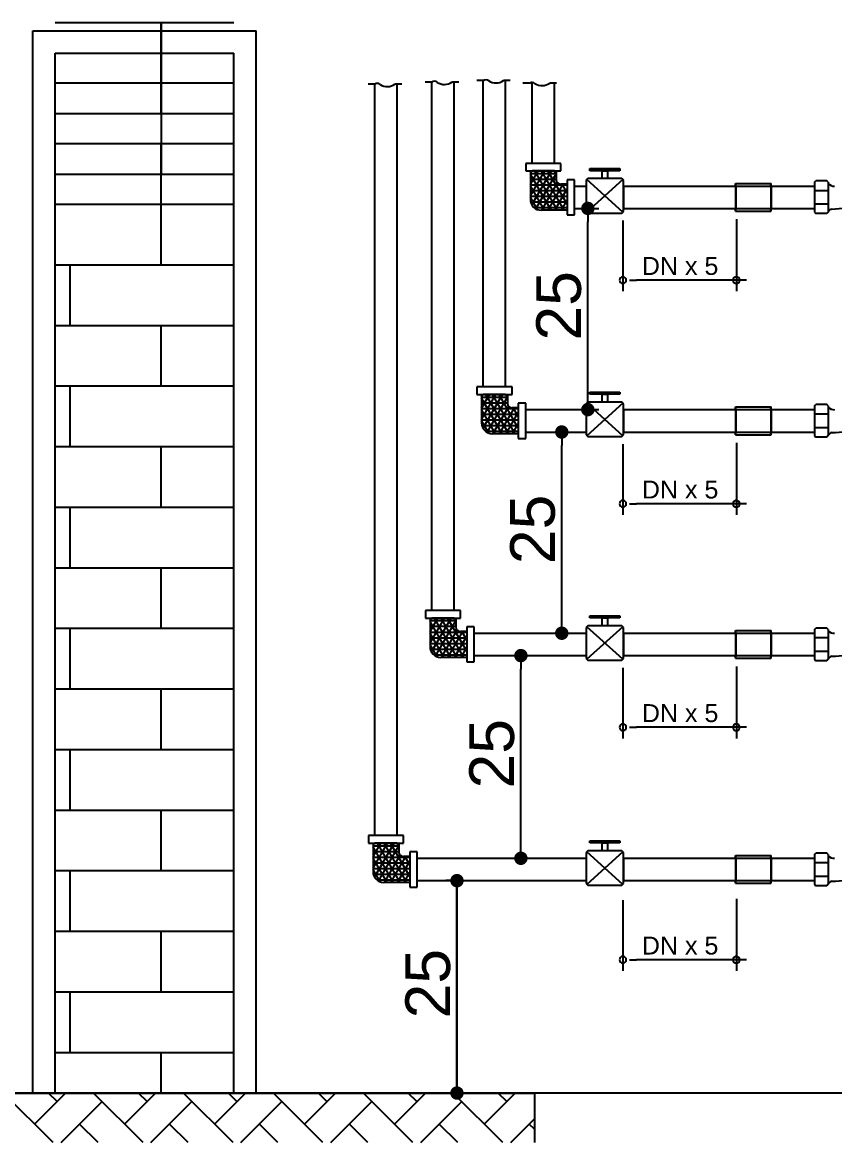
# Model space of a CAD drawing. Header units: centimetres. Extents: x 14449 to 53524, y -19051 to -10746.
# Drawn here: x 24146 to 24528, y -17726 to -17198 of the extents above; entities that cross this region are included whole.
import ezdxf

# ---------------------------------------------------------------- set-up
doc = ezdxf.new("R2010")
doc.units = ezdxf.units.CM
doc.linetypes.add('DUZ', pattern=[0])
doc.layers.add('saski kaseler', color=3, linetype='DUZ', lineweight=25)
doc.styles.get("Standard").update_dxf_attribs({"font": 'arial.ttf'})

msp = doc.modelspace()

# ---------------------------------------------------------------- linework, layer by layer
for p, q in [((24150.44, -17702.39), (24150.44, -17202.25)), ((24150.44, -17202.25), (24255.7, -17202.25)), ((24160.96, -17198.35), (24245.17, -17198.35)), ((24210.87, -17226.87), (24210.87, -17198.35)), ((24210.87, -17198.35), (24210.87, -17269.82)), ((24255.7, -17702.39), (24255.7, -17202.25)), ((24160.96, -17702.39), (24160.96, -17212.77)), ((24160.96, -17212.77), (24245.17, -17212.77)), ((24160.96, -17212.78), (24245.17, -17212.78)), ((24210.87, -17241.3), (24210.87, -17212.78)), ((24245.17, -17702.39), (24245.17, -17212.77)), ((24160.96, -17226.87), (24245.17, -17226.87)), ((24311.52, -17581.2), (24311.52, -17227.5)), ((24322.05, -17581.2), (24322.05, -17227.4)), ((24338.37, -17475.25), (24338.37, -17226.53)), ((24348.9, -17475.25), (24348.9, -17226.43)), ((24362.61, -17369.99), (24362.61, -17225.82)), ((24373.13, -17369.99), (24373.13, -17225.72)), ((24385.61, -17264.72), (24385.61, -17226.61)), ((24396.14, -17264.72), (24396.14, -17226.96)), ((24160.96, -17241.3), (24245.17, -17241.3)), ((24160.96, -17255.39), (24245.17, -17255.39)), ((24210.87, -17283.92), (24210.87, -17255.39)), ((24399.14, -17264.72), (24382.61, -17264.72)), ((24382.61, -17264.72), (24382.61, -17268.23)), ((24399.14, -17268.23), (24399.14, -17264.72)), ((24160.96, -17269.82), (24245.17, -17269.82)), ((24382.61, -17268.23), (24399.14, -17268.23)), ((24384.77, -17268.23), (24384.77, -17281.7)), ((24384.77, -17269.32), (24385.4, -17268.23)), ((24384.77, -17274.66), (24388.49, -17268.23)), ((24384.77, -17280.01), (24391.57, -17268.23)), ((24396.98, -17269.62), (24384.77, -17269.62)), ((24394.48, -17286.76), (24384.77, -17269.93)), ((24385.43, -17284.21), (24394.66, -17268.23)), ((24396.14, -17268.23), (24385.61, -17268.23)), ((24397.57, -17286.76), (24386.87, -17268.23)), ((24387.4, -17286.14), (24396.98, -17269.56)), ((24400.66, -17286.76), (24389.96, -17268.23)), ((24402.08, -17283.88), (24393.05, -17268.23)), ((24396.98, -17269.69), (24396.13, -17268.23)), ((24396.98, -17268.23), (24396.98, -17272.44)), ((24412.81, -17268.17), (24412.81, -17267.18)), ((24412.81, -17267.18), (24426.84, -17267.18)), ((24426.84, -17268.17), (24412.81, -17268.17)), ((24418.6, -17271.89), (24418.6, -17268.17)), ((24418.6, -17268.17), (24421.05, -17268.17)), ((24421.05, -17268.17), (24421.05, -17271.89)), ((24426.84, -17267.18), (24426.84, -17268.17)), ((24396.98, -17272.3), (24384.77, -17272.3)), ((24402.08, -17274.97), (24384.77, -17274.97)), ((24391.4, -17286.76), (24384.77, -17275.28)), ((24390.14, -17286.76), (24397.56, -17273.89)), ((24393.22, -17286.76), (24400.27, -17274.55)), ((24402.08, -17274.55), (24399.08, -17274.55)), ((24402.08, -17278.54), (24399.78, -17274.55)), ((24405.59, -17272.39), (24402.08, -17272.39)), ((24402.08, -17272.39), (24402.08, -17288.92)), ((24405.59, -17288.92), (24405.59, -17272.39)), ((24405.59, -17275.39), (24410.98, -17275.39)), ((24411.82, -17271.89), (24410.98, -17272.73)), ((24410.98, -17272.73), (24410.98, -17287.24)), ((24428.25, -17287.66), (24411.4, -17272.31)), ((24428.25, -17272.31), (24411.4, -17287.66)), ((24427.83, -17271.89), (24411.82, -17271.89)), ((24421.05, -17271.89), (24418.6, -17271.89)), ((24428.68, -17272.73), (24427.83, -17271.89)), ((24428.68, -17287.24), (24428.68, -17272.73)), ((24428.68, -17275.39), (24428.68, -17285.91)), ((24428.68, -17275.39), (24481.31, -17275.39)), ((24481.31, -17274.13), (24498.15, -17274.13)), ((24481.31, -17275.39), (24481.31, -17274.13)), ((24481.31, -17275.39), (24481.31, -17285.91)), ((24481.31, -17275.39), (24498.15, -17275.39)), ((24481.51, -17275.39), (24481.51, -17274.13)), ((24481.51, -17275.39), (24481.51, -17285.91)), ((24492.43, -17275.39), (24518.53, -17275.39)), ((24497.97, -17275.39), (24497.97, -17274.13)), ((24497.97, -17275.39), (24497.97, -17285.91)), ((24498.15, -17275.39), (24498.15, -17274.13)), ((24498.15, -17275.39), (24498.15, -17285.91)), ((24518.53, -17273.63), (24519.23, -17272.93)), ((24518.53, -17273.63), (24518.53, -17287.64)), ((24524.32, -17272.93), (24519.23, -17272.93)), ((24525.02, -17273.63), (24524.32, -17272.93)), ((24525.02, -17273.63), (24525.02, -17287.64)), ((24402.08, -17277.65), (24384.77, -17277.65)), ((24402.08, -17280.32), (24384.77, -17280.32)), ((24388.14, -17286.47), (24384.77, -17280.63)), ((24396.31, -17286.76), (24402.08, -17276.75)), ((24525.02, -17277.57), (24518.53, -17277.57)), ((24160.96, -17283.92), (24245.17, -17283.92)), ((24210.87, -17312.44), (24210.87, -17283.92)), ((24402.08, -17282.99), (24384.94, -17282.99)), ((24402.08, -17285.67), (24386.69, -17285.67)), ((24402.08, -17286.76), (24389.82, -17286.76)), ((24399.4, -17286.76), (24402.08, -17282.1)), ((24405.59, -17285.91), (24410.98, -17285.91)), ((24428.68, -17285.91), (24481.31, -17285.91)), ((24481.31, -17285.91), (24498.15, -17285.91)), ((24481.31, -17287.18), (24481.31, -17285.91)), ((24481.51, -17287.18), (24481.51, -17285.91)), ((24492.43, -17285.91), (24518.53, -17285.91)), ((24497.97, -17287.18), (24497.97, -17285.91)), ((24498.15, -17287.18), (24498.15, -17285.91)), ((24525.02, -17283.98), (24518.53, -17283.98)), ((24402.08, -17288.92), (24405.59, -17288.92)), ((24410.98, -17287.24), (24411.82, -17288.08)), ((24411.82, -17288.08), (24427.83, -17288.08)), ((24427.83, -17288.08), (24428.68, -17287.24)), ((24481.31, -17287.18), (24498.15, -17287.18)), ((24518.53, -17287.64), (24519.23, -17288.33)), ((24524.32, -17288.33), (24519.23, -17288.33)), ((24525.02, -17287.64), (24524.32, -17288.33)), ((24160.96, -17312.44), (24245.17, -17312.44)), ((24168.09, -17340.96), (24168.09, -17312.44)), ((24160.96, -17340.96), (24245.17, -17340.96)), ((24210.87, -17369.48), (24210.87, -17340.96)), ((24160.96, -17369.48), (24245.17, -17369.48)), ((24168.09, -17398.01), (24168.09, -17369.48)), ((24376.13, -17369.99), (24359.6, -17369.99)), ((24359.6, -17369.99), (24359.6, -17373.49)), ((24376.13, -17373.49), (24376.13, -17369.99)), ((24359.6, -17373.49), (24376.13, -17373.49)), ((24361.76, -17373.49), (24361.76, -17386.97)), ((24361.76, -17374.58), (24362.39, -17373.49)), ((24361.76, -17379.93), (24365.48, -17373.49)), ((24361.76, -17385.27), (24368.57, -17373.49)), ((24373.97, -17374.89), (24361.76, -17374.89)), ((24371.48, -17392.02), (24361.76, -17375.2)), ((24362.43, -17389.47), (24371.65, -17373.49)), ((24373.13, -17373.49), (24362.61, -17373.49)), ((24374.56, -17392.02), (24363.86, -17373.49)), ((24364.4, -17391.4), (24373.97, -17374.82)), ((24377.65, -17392.02), (24366.95, -17373.49)), ((24379.08, -17389.15), (24370.04, -17373.49)), ((24373.97, -17374.96), (24373.13, -17373.49)), ((24373.97, -17373.49), (24373.97, -17377.7)), ((24412.81, -17373.43), (24412.81, -17372.44)), ((24412.81, -17372.44), (24426.84, -17372.44)), ((24426.84, -17373.43), (24412.81, -17373.43)), ((24418.6, -17377.15), (24418.6, -17373.43)), ((24418.6, -17373.43), (24421.05, -17373.43)), ((24421.05, -17373.43), (24421.05, -17377.15)), ((24426.84, -17372.44), (24426.84, -17373.43)), ((24373.97, -17377.56), (24361.76, -17377.56)), ((24379.08, -17380.23), (24361.76, -17380.23)), ((24368.39, -17392.02), (24361.76, -17380.54)), ((24367.13, -17392.02), (24374.56, -17379.16)), ((24370.22, -17392.02), (24377.27, -17379.81)), ((24379.08, -17379.81), (24376.08, -17379.81)), ((24379.08, -17383.8), (24376.78, -17379.81)), ((24382.58, -17377.65), (24379.08, -17377.65)), ((24379.08, -17377.65), (24379.08, -17394.18)), ((24382.58, -17394.18), (24382.58, -17377.65)), ((24382.58, -17380.65), (24410.98, -17380.65)), ((24411.82, -17377.15), (24410.98, -17378)), ((24410.98, -17378), (24410.98, -17392.51)), ((24428.25, -17392.93), (24411.4, -17377.57)), ((24428.25, -17377.57), (24411.4, -17392.93)), ((24427.83, -17377.15), (24411.82, -17377.15)), ((24421.05, -17377.15), (24418.6, -17377.15)), ((24428.68, -17378), (24427.83, -17377.15)), ((24428.68, -17392.51), (24428.68, -17378)), ((24428.68, -17380.65), (24428.68, -17391.18)), ((24428.68, -17380.65), (24481.31, -17380.65)), ((24481.31, -17379.39), (24498.15, -17379.39)), ((24481.31, -17380.65), (24481.31, -17379.39)), ((24481.31, -17380.65), (24481.31, -17391.18)), ((24481.31, -17380.65), (24498.15, -17380.65)), ((24481.51, -17380.65), (24481.51, -17379.39)), ((24481.51, -17380.65), (24481.51, -17391.18)), ((24492.43, -17380.65), (24518.53, -17380.65)), ((24497.97, -17380.65), (24497.97, -17379.39)), ((24497.97, -17380.65), (24497.97, -17391.18)), ((24498.15, -17380.65), (24498.15, -17379.39)), ((24498.15, -17380.65), (24498.15, -17391.18)), ((24518.53, -17378.89), (24519.23, -17378.2)), ((24518.53, -17378.89), (24518.53, -17392.9)), ((24524.32, -17378.2), (24519.23, -17378.2)), ((24525.02, -17378.89), (24524.32, -17378.2)), ((24525.02, -17378.89), (24525.02, -17392.9)), ((24379.08, -17382.91), (24361.76, -17382.91)), ((24379.08, -17385.58), (24361.76, -17385.58)), ((24365.14, -17391.73), (24361.76, -17385.89)), ((24373.3, -17392.02), (24379.08, -17382.02)), ((24525.02, -17382.83), (24518.53, -17382.83)), ((24379.08, -17388.26), (24361.93, -17388.26)), ((24379.08, -17390.93), (24363.68, -17390.93)), ((24379.08, -17392.02), (24366.82, -17392.02)), ((24376.39, -17392.02), (24379.08, -17387.37)), ((24382.58, -17391.18), (24410.98, -17391.18)), ((24428.68, -17391.18), (24481.31, -17391.18)), ((24481.31, -17391.18), (24498.15, -17391.18)), ((24481.31, -17392.44), (24481.31, -17391.18)), ((24481.51, -17392.44), (24481.51, -17391.18)), ((24492.43, -17391.18), (24518.53, -17391.18)), ((24497.97, -17392.44), (24497.97, -17391.18)), ((24498.15, -17392.44), (24498.15, -17391.18)), ((24525.02, -17389.24), (24518.53, -17389.24)), ((24379.08, -17394.18), (24382.58, -17394.18)), ((24410.98, -17392.51), (24411.82, -17393.35)), ((24411.82, -17393.35), (24427.83, -17393.35)), ((24427.83, -17393.35), (24428.68, -17392.51)), ((24481.31, -17392.44), (24498.15, -17392.44)), ((24518.53, -17392.9), (24519.23, -17393.6)), ((24524.32, -17393.6), (24519.23, -17393.6)), ((24525.02, -17392.9), (24524.32, -17393.6)), ((24160.96, -17398.01), (24245.17, -17398.01)), ((24210.87, -17426.53), (24210.87, -17398.01)), ((24160.96, -17426.53), (24245.17, -17426.53)), ((24168.09, -17455.05), (24168.09, -17426.53)), ((24160.96, -17455.05), (24245.17, -17455.05)), ((24210.87, -17483.58), (24210.87, -17455.05)), ((24351.9, -17475.25), (24335.37, -17475.25)), ((24335.37, -17475.25), (24335.37, -17478.75)), ((24351.9, -17478.75), (24351.9, -17475.25)), ((24335.37, -17478.75), (24351.9, -17478.75)), ((24337.53, -17478.75), (24337.53, -17492.23)), ((24337.53, -17479.84), (24338.16, -17478.75)), ((24337.53, -17485.19), (24341.25, -17478.75)), ((24337.53, -17490.54), (24344.33, -17478.75)), ((24349.74, -17480.15), (24337.53, -17480.15)), ((24347.24, -17497.28), (24337.53, -17480.46)), ((24338.19, -17494.73), (24347.42, -17478.75)), ((24348.9, -17478.75), (24338.37, -17478.75)), ((24350.33, -17497.28), (24339.63, -17478.75)), ((24340.16, -17496.67), (24349.74, -17480.08)), ((24353.42, -17497.28), (24342.72, -17478.75)), ((24354.84, -17494.41), (24345.8, -17478.75)), ((24349.74, -17480.22), (24348.89, -17478.75)), ((24349.74, -17478.75), (24349.74, -17482.97)), ((24412.81, -17478.69), (24412.81, -17477.7)), ((24412.81, -17477.7), (24426.84, -17477.7)), ((24426.84, -17478.69), (24412.81, -17478.69)), ((24418.6, -17482.42), (24418.6, -17478.69)), ((24418.6, -17478.69), (24421.05, -17478.69)), ((24421.05, -17478.69), (24421.05, -17482.42)), ((24426.84, -17477.7), (24426.84, -17478.69)), ((24160.96, -17483.58), (24245.17, -17483.58)), ((24168.09, -17512.1), (24168.09, -17483.58)), ((24349.74, -17482.82), (24337.53, -17482.82)), ((24354.84, -17485.5), (24337.53, -17485.5)), ((24344.15, -17497.28), (24337.53, -17485.81)), ((24342.9, -17497.28), (24350.32, -17484.42)), ((24345.98, -17497.28), (24353.03, -17485.07)), ((24349.07, -17497.28), (24354.84, -17487.28)), ((24354.84, -17485.07), (24351.84, -17485.07)), ((24354.84, -17489.06), (24352.54, -17485.07)), ((24358.35, -17482.91), (24354.84, -17482.91)), ((24354.84, -17482.91), (24354.84, -17499.44)), ((24358.35, -17499.44), (24358.35, -17482.91)), ((24358.35, -17485.91), (24410.98, -17485.91)), ((24411.82, -17482.42), (24410.98, -17483.26)), ((24410.98, -17483.26), (24410.98, -17497.77)), ((24428.25, -17498.19), (24411.4, -17482.84)), ((24428.25, -17482.84), (24411.4, -17498.19)), ((24427.83, -17482.42), (24411.82, -17482.42)), ((24421.05, -17482.42), (24418.6, -17482.42)), ((24428.68, -17483.26), (24427.83, -17482.42)), ((24428.68, -17497.77), (24428.68, -17483.26)), ((24428.68, -17485.91), (24428.68, -17496.44)), ((24428.68, -17485.91), (24481.31, -17485.91)), ((24481.31, -17484.65), (24498.15, -17484.65)), ((24481.31, -17485.91), (24481.31, -17484.65)), ((24481.31, -17485.91), (24481.31, -17496.44)), ((24481.31, -17485.91), (24498.15, -17485.91)), ((24481.51, -17485.91), (24481.51, -17484.65)), ((24481.51, -17485.91), (24481.51, -17496.44)), ((24492.43, -17485.91), (24518.53, -17485.91)), ((24497.97, -17485.91), (24497.97, -17484.65)), ((24497.97, -17485.91), (24497.97, -17496.44)), ((24498.15, -17485.91), (24498.15, -17484.65)), ((24498.15, -17485.91), (24498.15, -17496.44)), ((24518.53, -17484.16), (24519.23, -17483.46)), ((24518.53, -17484.16), (24518.53, -17498.17)), ((24524.32, -17483.46), (24519.23, -17483.46)), ((24525.02, -17484.16), (24524.32, -17483.46)), ((24525.02, -17484.16), (24525.02, -17498.17)), ((24354.84, -17488.17), (24337.53, -17488.17)), ((24354.84, -17490.85), (24337.53, -17490.85)), ((24340.9, -17497), (24337.53, -17491.15)), ((24525.02, -17488.09), (24518.53, -17488.09)), ((24354.84, -17493.52), (24337.7, -17493.52)), ((24354.84, -17496.19), (24339.45, -17496.19)), ((24354.84, -17497.28), (24342.58, -17497.28)), ((24352.16, -17497.28), (24354.84, -17492.63)), ((24358.35, -17496.44), (24410.98, -17496.44)), ((24410.98, -17497.77), (24411.82, -17498.61)), ((24427.83, -17498.61), (24428.68, -17497.77)), ((24428.68, -17496.44), (24481.31, -17496.44)), ((24481.31, -17496.44), (24498.15, -17496.44)), ((24481.31, -17497.7), (24481.31, -17496.44)), ((24481.31, -17497.7), (24498.15, -17497.7)), ((24481.51, -17497.7), (24481.51, -17496.44)), ((24492.43, -17496.44), (24518.53, -17496.44)), ((24497.97, -17497.7), (24497.97, -17496.44)), ((24498.15, -17497.7), (24498.15, -17496.44)), ((24525.02, -17494.5), (24518.53, -17494.5)), ((24354.84, -17499.44), (24358.35, -17499.44)), ((24411.82, -17498.61), (24427.83, -17498.61)), ((24518.53, -17498.17), (24519.23, -17498.86)), ((24524.32, -17498.86), (24519.23, -17498.86)), ((24525.02, -17498.17), (24524.32, -17498.86)), ((24160.96, -17512.1), (24245.17, -17512.1)), ((24210.87, -17540.62), (24210.87, -17512.1)), ((24160.96, -17540.62), (24245.17, -17540.62)), ((24168.09, -17569.14), (24168.09, -17540.62)), ((24160.96, -17569.14), (24245.17, -17569.14)), ((24210.87, -17597.67), (24210.87, -17569.14)), ((24325.05, -17581.2), (24308.52, -17581.2)), ((24308.52, -17581.2), (24308.52, -17584.7)), ((24325.05, -17584.7), (24325.05, -17581.2)), ((24308.52, -17584.7), (24325.05, -17584.7)), ((24310.68, -17584.7), (24310.68, -17598.18)), ((24310.68, -17585.79), (24311.31, -17584.7)), ((24310.68, -17591.14), (24314.4, -17584.7)), ((24310.68, -17596.49), (24317.48, -17584.7)), ((24322.89, -17586.1), (24310.68, -17586.1)), ((24320.39, -17603.23), (24310.68, -17586.41)), ((24311.34, -17600.68), (24320.57, -17584.7)), ((24322.05, -17584.7), (24311.52, -17584.7)), ((24323.48, -17603.23), (24312.78, -17584.7)), ((24313.32, -17602.62), (24322.89, -17586.03)), ((24326.57, -17603.23), (24315.87, -17584.7)), ((24328, -17600.36), (24318.96, -17584.7)), ((24322.89, -17586.17), (24322.04, -17584.7)), ((24322.89, -17584.7), (24322.89, -17588.92)), ((24412.81, -17584.64), (24412.81, -17583.65)), ((24412.81, -17583.65), (24426.84, -17583.65)), ((24426.84, -17584.64), (24412.81, -17584.64)), ((24418.6, -17588.37), (24418.6, -17584.64)), ((24418.6, -17584.64), (24421.05, -17584.64)), ((24421.05, -17584.64), (24421.05, -17588.37)), ((24426.84, -17583.65), (24426.84, -17584.64)), ((24322.89, -17588.77), (24310.68, -17588.77)), ((24328, -17591.45), (24310.68, -17591.45)), ((24317.31, -17603.23), (24310.68, -17591.76)), ((24316.05, -17603.23), (24323.47, -17590.37)), ((24319.13, -17603.23), (24326.18, -17591.02)), ((24328, -17591.02), (24325, -17591.02)), ((24328, -17595.01), (24325.69, -17591.02)), ((24331.5, -17588.86), (24328, -17588.86)), ((24328, -17588.86), (24328, -17605.39)), ((24331.5, -17605.39), (24331.5, -17588.86)), ((24331.5, -17591.86), (24410.98, -17591.86)), ((24411.82, -17588.37), (24410.98, -17589.21)), ((24410.98, -17589.21), (24410.98, -17603.72)), ((24428.25, -17604.14), (24411.4, -17588.79)), ((24428.25, -17588.79), (24411.4, -17604.14)), ((24427.83, -17588.37), (24411.82, -17588.37)), ((24421.05, -17588.37), (24418.6, -17588.37)), ((24428.68, -17589.21), (24427.83, -17588.37)), ((24428.68, -17603.72), (24428.68, -17589.21)), ((24428.68, -17591.86), (24428.68, -17602.39)), ((24428.68, -17591.86), (24481.31, -17591.86)), ((24481.31, -17590.6), (24498.15, -17590.6)), ((24481.31, -17591.86), (24481.31, -17590.6)), ((24481.31, -17591.86), (24481.31, -17602.39)), ((24481.31, -17591.86), (24498.15, -17591.86)), ((24481.51, -17591.86), (24481.51, -17590.6)), ((24481.51, -17591.86), (24481.51, -17602.39)), ((24492.43, -17591.86), (24518.53, -17591.86)), ((24497.97, -17591.86), (24497.97, -17590.6)), ((24497.97, -17591.86), (24497.97, -17602.39)), ((24498.15, -17591.86), (24498.15, -17590.6)), ((24498.15, -17591.86), (24498.15, -17602.39)), ((24518.53, -17590.11), (24519.23, -17589.41)), ((24518.53, -17590.11), (24518.53, -17604.12)), ((24524.32, -17589.41), (24519.23, -17589.41)), ((24525.02, -17590.11), (24524.32, -17589.41)), ((24525.02, -17590.11), (24525.02, -17604.12)), ((24160.96, -17597.67), (24245.17, -17597.67)), ((24168.09, -17626.19), (24168.09, -17597.67)), ((24328, -17594.12), (24310.68, -17594.12)), ((24328, -17596.79), (24310.68, -17596.79)), ((24314.05, -17602.95), (24310.68, -17597.1)), ((24322.22, -17603.23), (24328, -17593.23)), ((24525.02, -17594.04), (24518.53, -17594.04)), ((24328, -17599.47), (24310.85, -17599.47)), ((24328, -17602.14), (24312.6, -17602.14)), ((24328, -17603.23), (24315.73, -17603.23)), ((24325.31, -17603.23), (24328, -17598.58)), ((24331.5, -17602.39), (24410.98, -17602.39)), ((24428.68, -17602.39), (24481.31, -17602.39)), ((24481.31, -17602.39), (24498.15, -17602.39)), ((24481.31, -17603.65), (24481.31, -17602.39)), ((24481.51, -17603.65), (24481.51, -17602.39)), ((24492.43, -17602.39), (24518.53, -17602.39)), ((24497.97, -17603.65), (24497.97, -17602.39)), ((24498.15, -17603.65), (24498.15, -17602.39)), ((24525.02, -17600.45), (24518.53, -17600.45)), ((24328, -17605.39), (24331.5, -17605.39)), ((24410.98, -17603.72), (24411.82, -17604.56)), ((24411.82, -17604.56), (24427.83, -17604.56)), ((24427.83, -17604.56), (24428.68, -17603.72)), ((24481.31, -17603.65), (24498.15, -17603.65)), ((24518.53, -17604.12), (24519.23, -17604.81)), ((24524.32, -17604.81), (24519.23, -17604.81)), ((24525.02, -17604.12), (24524.32, -17604.81)), ((24160.96, -17626.19), (24245.17, -17626.19)), ((24210.87, -17654.71), (24210.87, -17626.19)), ((24160.96, -17654.71), (24245.17, -17654.71)), ((24168.09, -17683.24), (24168.09, -17654.71)), ((24160.96, -17683.24), (24245.17, -17683.24)), ((24210.87, -17702.39), (24210.87, -17683.24)), ((25482.88, -17702.39), (23871.35, -17702.39)), ((23871.35, -17702.39), (24386.69, -17702.39)), ((24160.05, -17725.71), (24136.73, -17702.39)), ((24151.33, -17716.98), (24165.92, -17702.39)), ((24161.91, -17706.39), (24157.91, -17702.39)), ((24202.4, -17725.71), (24179.08, -17702.39)), ((24193.67, -17716.98), (24208.27, -17702.39)), ((24204.26, -17706.39), (24200.26, -17702.39)), ((24244.75, -17725.71), (24221.43, -17702.39)), ((24236.02, -17716.98), (24250.61, -17702.39)), ((24246.61, -17706.39), (24242.61, -17702.39)), ((24287.1, -17725.71), (24263.78, -17702.39)), ((24278.37, -17716.98), (24292.96, -17702.39)), ((24288.96, -17706.39), (24284.96, -17702.39)), ((24329.45, -17725.71), (24306.13, -17702.39)), ((24320.72, -17716.98), (24335.31, -17702.39)), ((24331.31, -17706.39), (24327.3, -17702.39)), ((24371.8, -17725.71), (24348.48, -17702.39)), ((24363.07, -17716.98), (24377.66, -17702.39)), ((24373.66, -17706.39), (24369.65, -17702.39)), ((24386.69, -17702.39), (24386.69, -17725.71)), ((24163.77, -17725.71), (24183.09, -17706.39)), ((24206.12, -17725.71), (24225.44, -17706.39)), ((24248.47, -17725.71), (24267.79, -17706.39)), ((24290.82, -17725.71), (24310.13, -17706.39)), ((24333.17, -17725.71), (24352.48, -17706.39)), ((24181.23, -17725.71), (24172.5, -17716.98)), ((24223.58, -17725.71), (24214.85, -17716.98)), ((24265.92, -17725.71), (24257.2, -17716.98)), ((24308.27, -17725.71), (24299.55, -17716.98)), ((24350.62, -17725.71), (24341.9, -17716.98)), ((24375.52, -17725.71), (24386.69, -17714.53)), ((24386.69, -17719.43), (24384.24, -17716.98))]:
    msp.add_line(p, q)
at = {"color": 3}
for p, q in [((24311.56, -17227.4), (24308.41, -17227.4)), ((24324.23, -17227.4), (24321, -17227.4)), ((24338.41, -17226.43), (24335.25, -17226.43)), ((24351.07, -17226.43), (24347.85, -17226.43)), ((24362.64, -17225.72), (24359.49, -17225.72)), ((24375.31, -17225.72), (24372.08, -17225.72)), ((24384.42, -17226.96), (24381.27, -17226.96)), ((24397.09, -17226.96), (24393.86, -17226.96)), ((24428.35, -17291.62), (24428.35, -17324.94)), ((24481.75, -17290.99), (24481.75, -17324.94)), ((24486.46, -17319.68), (24434.66, -17319.68)), ((24428.35, -17396.88), (24428.35, -17430.2)), ((24481.75, -17396.25), (24481.75, -17430.2)), ((24486.46, -17424.94), (24434.66, -17424.94)), ((24428.35, -17502.15), (24428.35, -17535.47)), ((24481.75, -17501.51), (24481.75, -17535.47)), ((24486.46, -17530.2), (24434.66, -17530.2)), ((24428.35, -17611.56), (24428.35, -17644.88)), ((24481.75, -17610.93), (24481.75, -17644.88)), ((24486.46, -17639.62), (24434.66, -17639.62))]:
    msp.add_line(p, q, dxfattribs=at)
at = {"ltscale": 0.3}
for p, q in [((24408.22, -17285.91), (24417.08, -17285.91)), ((24411.82, -17374.34), (24411.82, -17292.23)), ((24404.01, -17380.65), (24417.08, -17380.65)), ((24395.77, -17391.18), (24404.81, -17391.18)), ((24399.55, -17479.6), (24399.55, -17397.49)), ((24396.68, -17485.91), (24404.81, -17485.91)), ((24374.7, -17496.44), (24385.57, -17496.44)), ((24380.31, -17585.55), (24380.31, -17502.76)), ((24375.61, -17591.86), (24385.57, -17591.86)), ((24351.16, -17602.39), (24344.94, -17602.39)), ((24350.2, -17608.71), (24350.2, -17696.07)), ((24355.94, -17702.39), (24344.94, -17702.39))]:
    msp.add_line(p, q, dxfattribs=at)
at = {"color": 0, "linetype": 'ByBlock', "lineweight": -2}
for p, q in [((24411.82, -17289.07), (24411.82, -17292.23)), ((24431.51, -17319.68), (24434.66, -17319.68)), ((24478.59, -17319.68), (24475.43, -17319.68)), ((24411.82, -17377.49), (24411.82, -17374.34)), ((24399.55, -17394.34), (24399.55, -17397.49)), ((24431.51, -17424.94), (24434.66, -17424.94)), ((24478.59, -17424.94), (24475.43, -17424.94)), ((24399.55, -17482.76), (24399.55, -17479.6)), ((24380.31, -17499.6), (24380.31, -17502.76)), ((24431.51, -17530.2), (24434.66, -17530.2)), ((24478.59, -17530.2), (24475.43, -17530.2)), ((24380.31, -17588.71), (24380.31, -17585.55)), ((24350.2, -17605.55), (24350.2, -17608.71)), ((24431.51, -17639.62), (24434.66, -17639.62)), ((24478.59, -17639.62), (24475.43, -17639.62)), ((24350.2, -17699.23), (24350.2, -17696.07))]:
    msp.add_line(p, q, dxfattribs=at)
at = {"color": 0, "linetype": 'ByBlock', "const_width": 3.16}
for points in [[(24411.82, -17287.49, 1), (24411.82, -17284.34, 1)], [(24411.82, -17379.07, 1), (24411.82, -17382.23, 1)], [(24399.55, -17392.76, 1), (24399.55, -17389.6, 1)], [(24399.55, -17484.34, 1), (24399.55, -17487.49, 1)], [(24380.31, -17498.02, 1), (24380.31, -17494.86, 1)], [(24380.31, -17590.29, 1), (24380.31, -17593.44, 1)], [(24350.2, -17603.97, 1), (24350.2, -17600.81, 1)], [(24350.2, -17700.81, 1), (24350.2, -17703.97, 1)]]:
    msp.add_lwpolyline(points, format="xyb", close=True, dxfattribs=at)
at = {"color": 3}
for centre, radius, start, end in [((24312.78, -17229.01), 1.97, 48.9798, 129.7347), ((24317.44, -17222.45), 6.1, 236.4045, 305.7216), ((24339.63, -17228.04), 1.97, 48.9798, 129.7347), ((24344.29, -17221.48), 6.1, 236.4045, 305.7216), ((24363.86, -17227.33), 1.97, 48.9798, 129.7347), ((24368.52, -17220.77), 6.1, 236.4045, 305.7216), ((24385.64, -17228.57), 1.97, 48.9798, 129.7347), ((24390.3, -17222.01), 6.1, 236.4045, 305.7216), ((24390.3, -17222.01), 6.1, 236.4045, 305.7216)]:
    msp.add_arc(centre, radius, start, end, dxfattribs=at)
for centre, radius, start, end in [((24399.08, -17272.44), 2.11, 180, 270), ((24527.62, -17272.21), 3.22, 216.098, 277.0613), ((24389.82, -17281.7), 5.05, 180, 270), ((24527.59, -17289.56), 3.45, 103.9899, 138.3483), ((24522.23, -17196.83), 89.51, 272.9, 281.7566), ((24376.08, -17377.7), 2.11, 180, 270), ((24527.62, -17377.47), 3.22, 216.098, 277.0613), ((24366.82, -17386.97), 5.05, 180, 270), ((24527.59, -17394.83), 3.45, 103.9899, 138.3483), ((24522.23, -17302.09), 89.51, 272.9, 281.7566), ((24351.84, -17482.97), 2.11, 180, 270), ((24527.62, -17482.73), 3.22, 216.098, 277.0613), ((24342.58, -17492.23), 5.05, 180, 270), ((24527.59, -17500.09), 3.45, 103.9899, 138.3483), ((24522.23, -17407.35), 89.51, 272.9, 281.7566), ((24325, -17588.92), 2.11, 180, 270), ((24527.62, -17588.68), 3.22, 216.098, 277.0613), ((24315.73, -17598.18), 5.05, 180, 270), ((24527.59, -17606.04), 3.45, 103.9899, 138.3483), ((24522.23, -17513.3), 89.51, 272.9, 281.7566)]:
    msp.add_arc(centre, radius, start, end)
at = {"color": 0, "linetype": 'ByBlock'}
for centre, start, end in [((24428.35, -17319.68), 0, 180), ((24481.75, -17319.68), 0, 180), ((24428.35, -17319.68), 180, 0), ((24481.75, -17319.68), 180, 0), ((24428.35, -17424.94), 0, 180), ((24481.75, -17424.94), 0, 180), ((24428.35, -17424.94), 180, 0), ((24481.75, -17424.94), 180, 0), ((24428.35, -17530.2), 0, 180), ((24481.75, -17530.2), 0, 180), ((24428.35, -17530.2), 180, 0), ((24481.75, -17530.2), 180, 0), ((24428.35, -17639.62), 0, 180), ((24428.35, -17639.62), 180, 0), ((24481.75, -17639.62), 0, 180), ((24481.75, -17639.62), 180, 0)]:
    msp.add_arc(centre, 1.58, start, end, dxfattribs=at)
at = {"layer": 'saski kaseler', "lineweight": 30}
msp.add_line((24350.2, -17702.39), (24350.2, -17602.39), dxfattribs=at)

# ---------------------------------------------------------------- texts
at = {"color": 3}
for p in [(24437.24, -17317.22), (24437.24, -17422.48), (24437.24, -17527.74), (24437.24, -17637.16)]:
    msp.add_text('DN x 5', height=8.446, dxfattribs=at).set_placement(p)
at = {"linetype": 'Continuous'}
for p in [(24408.57, -17348.14), (24396.29, -17453.4), (24377.06, -17559), (24346.95, -17667.24)]:
    msp.add_text('25', height=21.053, rotation=90, dxfattribs=at).set_placement(p)

doc.saveas('drawing.dxf')
